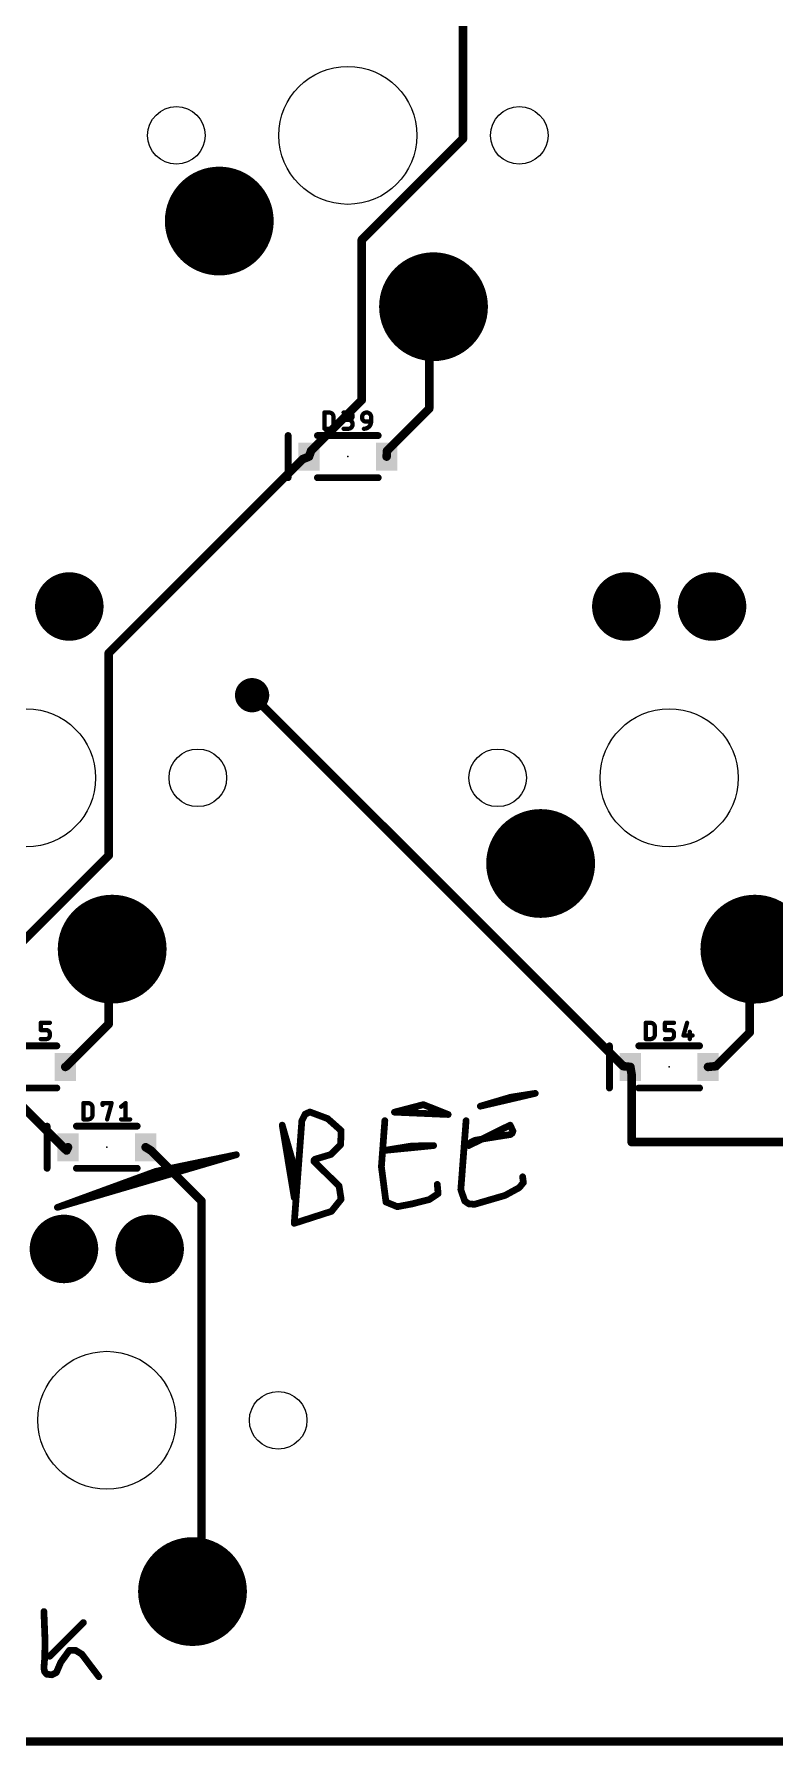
# Model space of a CAD drawing. Extents: x -10 to 314, y -10 to 86.
# Drawn here: x 214.5 to 236.5, y -9.7 to 41.1 of the extents above; entities that cross this region are included whole.
import ezdxf

# ---------------------------------------------------------------- set-up
doc = ezdxf.new("R2010")
doc.units = 0
for name, color, linetype in [('1', 12, 'CONTINUOUS'), ('17', 110, 'CONTINUOUS'), ('18', 110, 'CONTINUOUS'), ('20', 31, 'CONTINUOUS'), ('21', 253, 'CONTINUOUS'), ('23', 53, 'CONTINUOUS'), ('25', 253, 'CONTINUOUS'), ('37', 253, 'CONTINUOUS')]:
    doc.layers.add(name, color=color, linetype=linetype)

# ---------------------------------------------------------------- blocks, each defined once
blk = doc.blocks.new('RECT')
blk.add_solid([(-0.5, -0.5), (0.5, -0.5), (-0.5, 0.5), (0.5, 0.5)])
blk = doc.blocks.new('ROUNDP')
at = {"const_width": 0.5}
blk.add_lwpolyline([(0, -0.25, 1), (0, 0.25, 1), (0, -0.25)], format="xyb", dxfattribs=at)
blk = doc.blocks.new('ROUNDV')
at = {"const_width": 0.5}
blk.add_lwpolyline([(0, -0.25, 1), (0, 0.25, 1), (0, -0.25)], format="xyb", dxfattribs=at)

msp = doc.modelspace()

# ---------------------------------------------------------------- linework, layer by layer
at = {"layer": '1', "const_width": 0.254}
for points in [[(227.25, 47.5), (227.25, 38)], [(227.25, 38), (224.25, 35)], [(224.25, 35), (224.25, 30.25)], [(226.25, 33), (226.3775, 33.02)], [(226.25, 33), (226.25, 30)], [(224.25, 30.25), (222.75, 28.75)], [(226.25, 30), (225, 28.75)], [(216.75, 22.75), (222.5, 28.5)], [(222.5, 28.5), (222.6875, 28.575)], [(222.75, 28.75), (222.6875, 28.575)], [(225, 28.75), (224.9875, 28.575)], [(216.75, 16.75), (216.75, 22.75)], [(232, 10.5), (221, 21.5)], [(213.25, 13.25), (216.75, 16.75)], [(216.75, 13.75), (216.8525, 13.97)], [(216.75, 13.75), (216.75, 11.75)], [(235.75, 13.75), (235.9025, 13.97)], [(235.75, 13.75), (235.75, 11.5)], [(216.75, 11.75), (215.5, 10.5)], [(235.75, 11.5), (234.75, 10.5)], [(215.5, 8), (213.25, 10.25)], [(215.5, 10.5), (215.4625, 10.4775)], [(232, 10.5), (232.2125, 10.4775)], [(232.25, 10.25), (232.2125, 10.4775)], [(232.25, 10.25), (232.25, 8.25)], [(234.75, 10.5), (234.5125, 10.4775)], [(215.5, 8), (215.5438, 8.0962)], [(218, 8), (217.8438, 8.0962)], [(219.5, 6.5), (218, 8)], [(232.25, 8.25), (241.5, 8.25)], [(219.5, -4.75), (219.5, 6.5)], [(219.25, -5), (219.2338, -5.08)], [(219.25, -5), (219.5, -4.75)], [(309.5625, -9.525), (-4.7625, -9.525)]]:
    msp.add_lwpolyline(points, dxfattribs=at)
at = {"layer": '1', "const_width": 0.127}
for points in [[(227.2949, 37.9551, 1), (227.2051, 38.0449)], [(227.1865, 38, 1), (227.3135, 38)], [(224.3135, 35, 1), (224.1865, 35)], [(224.2051, 35.0449, 1), (224.2949, 34.9551)], [(226.3135, 33, 1), (226.1865, 33)], [(226.2402, 33.0627, 1), (226.2598, 32.9373)], [(226.3873, 32.9573, 1), (226.3677, 33.0827)], [(224.1865, 30.25, 1), (224.3135, 30.25)], [(224.2949, 30.2051, 1), (224.2051, 30.2949)], [(226.1865, 30, 1), (226.3135, 30)], [(226.2949, 29.9551, 1), (226.2051, 30.0449)], [(222.4764, 28.559, 1), (222.5236, 28.441)], [(222.5449, 28.4551, 1), (222.4551, 28.5449)], [(222.6277, 28.5964, 1), (222.7473, 28.5536)], [(222.7111, 28.516, 1), (222.6639, 28.634)], [(222.7051, 28.7949, 1), (222.7949, 28.7051)], [(222.8098, 28.7286, 1), (222.6902, 28.7714)], [(224.9242, 28.5795, 1), (225.0508, 28.5705)], [(224.9551, 28.7949, 1), (225.0449, 28.7051)], [(225.0633, 28.7455, 1), (224.9367, 28.7545)], [(216.8135, 22.75, 1), (216.6865, 22.75)], [(216.7051, 22.7949, 1), (216.7949, 22.7051)], [(221.0449, 21.5449, 1), (220.9551, 21.4551)], [(216.6865, 16.75, 1), (216.8135, 16.75)], [(216.7949, 16.7051, 1), (216.7051, 16.7949)], [(216.8135, 13.75, 1), (216.6865, 13.75)], [(216.6924, 13.7768, 1), (216.8076, 13.7232)], [(216.9101, 13.9432, 1), (216.7949, 13.9968)], [(235.8135, 13.75, 1), (235.6865, 13.75)], [(235.6978, 13.7862, 1), (235.8022, 13.7138)], [(235.9547, 13.9338, 1), (235.8503, 14.0062)], [(216.6865, 11.75, 1), (216.8135, 11.75)], [(216.7949, 11.7051, 1), (216.7051, 11.7949)], [(235.6865, 11.5, 1), (235.8135, 11.5)], [(235.7949, 11.4551, 1), (235.7051, 11.5449)], [(215.4298, 10.532, 1), (215.4952, 10.423)], [(215.4551, 10.5449, 1), (215.5449, 10.4551)], [(215.5327, 10.4455, 1), (215.4673, 10.5545)], [(232.0067, 10.5631, 1), (231.9933, 10.4369)], [(231.9551, 10.4551, 1), (232.0449, 10.5449)], [(232.2752, 10.4878, 1), (232.1498, 10.4672)], [(232.3135, 10.25, 1), (232.1865, 10.25)], [(232.1873, 10.2397, 1), (232.3127, 10.2603)], [(232.2058, 10.4144, 1), (232.2192, 10.5406)], [(234.5065, 10.5407, 1), (234.5185, 10.4143)], [(234.7051, 10.5449, 1), (234.7949, 10.4551)], [(234.756, 10.4368, 1), (234.744, 10.5632)], [(215.6016, 8.07, 1), (215.4859, 8.1225)], [(217.8771, 8.1503, 1), (217.8104, 8.0422)], [(218.0449, 8.0449, 1), (217.9551, 7.9551)], [(232.25, 8.3135, 1), (232.25, 8.1865)], [(232.1865, 8.25, 1), (232.3135, 8.25)], [(215.4422, 8.0263, 1), (215.5578, 7.9737)], [(215.4551, 7.9551, 1), (215.5449, 8.0449)], [(217.9667, 7.9459, 1), (218.0333, 8.0541)], [(219.5635, 6.5, 1), (219.4365, 6.5)], [(219.4551, 6.4551, 1), (219.5449, 6.5449)], [(219.1715, -5.0674, 1), (219.296, -5.0926)], [(219.2051, -4.9551, 1), (219.2949, -5.0449)], [(219.3122, -5.0126, 1), (219.1878, -4.9874)], [(219.4365, -4.75, 1), (219.5635, -4.75)], [(219.5449, -4.7949, 1), (219.4551, -4.7051)]]:
    msp.add_lwpolyline(points, format="xyb", dxfattribs=at)
at = {"layer": '20', "const_width": 0.1524}
msp.add_lwpolyline([(-4.7625, -9.525), (309.5625, -9.525)], dxfattribs=at)
at = {"layer": '20'}
for centre, radius in [((223.8375, 38.1), 2.0447), ((218.7575, 38.1), 0.8534), ((228.9175, 38.1), 0.8534), ((214.3125, 19.05), 2.0447), ((233.3625, 19.05), 2.0447), ((219.3925, 19.05), 0.8534), ((228.2825, 19.05), 0.8534), ((216.6938, 0), 2.0447), ((221.7738, 0), 0.8534)]:
    msp.add_circle(centre, radius, dxfattribs=at)
at = {"layer": '21', "const_width": 0.2032}
for points in [[(222.0675, 29.2), (222.0675, 27.95)], [(222.9375, 29.2), (224.7375, 29.2)], [(222.9375, 27.95), (224.7375, 27.95)], [(213.4125, 11.1025), (215.2125, 11.1025)], [(231.5925, 11.1025), (231.5925, 9.8525)], [(232.4625, 11.1025), (234.2625, 11.1025)], [(213.4125, 9.8525), (215.2125, 9.8525)], [(232.4625, 9.8525), (234.2625, 9.8525)], [(214.9238, 8.7213), (214.9238, 7.4713)], [(215.7938, 8.7213), (217.5938, 8.7213)], [(215.7938, 7.4713), (217.5938, 7.4713)]]:
    msp.add_lwpolyline(points, dxfattribs=at)
at = {"layer": '21', "const_width": 0.1016}
for points in [[(222.1183, 29.2, 1), (222.0167, 29.2)], [(222.9375, 29.2508, 1), (222.9375, 29.1492)], [(224.7375, 29.1492, 1), (224.7375, 29.2508)], [(222.0167, 27.95, 1), (222.1183, 27.95)], [(222.9375, 28.0008, 1), (222.9375, 27.8992)], [(224.7375, 27.8992, 1), (224.7375, 28.0008)], [(215.2125, 11.0517, 1), (215.2125, 11.1533)], [(231.6433, 11.1025, 1), (231.5417, 11.1025)], [(232.4625, 11.1533, 1), (232.4625, 11.0517)], [(234.2625, 11.0517, 1), (234.2625, 11.1533)], [(215.2125, 9.8017, 1), (215.2125, 9.9033)], [(231.5417, 9.8525, 1), (231.6433, 9.8525)], [(232.4625, 9.9033, 1), (232.4625, 9.8017)], [(234.2625, 9.8017, 1), (234.2625, 9.9033)], [(214.9746, 8.7213, 1), (214.873, 8.7213)], [(215.7938, 8.7721, 1), (215.7938, 8.6705)], [(217.5938, 8.6705, 1), (217.5938, 8.7721)], [(214.873, 7.4713, 1), (214.9746, 7.4713)], [(215.7938, 7.5221, 1), (215.7938, 7.4205)], [(217.5938, 7.4205, 1), (217.5938, 7.5221)]]:
    msp.add_lwpolyline(points, format="xyb", dxfattribs=at)
at = {"layer": '23'}
for p in [(223.8375, 28.575), (233.3625, 10.4775), (216.6938, 8.0962)]:
    msp.add_point(p, dxfattribs=at)
at = {"layer": '25', "const_width": 0.127}
for points in [[(223.1457, 29.4005), (223.1457, 29.8831)], [(223.1457, 29.8831), (223.2797, 29.8831)], [(223.7126, 29.8831), (223.8735, 29.8831)], [(223.2797, 29.4005), (223.1457, 29.4005)], [(223.4138, 29.749), (223.4138, 29.5346)], [(223.7126, 29.4005), (223.8466, 29.4005)], [(223.8735, 29.6686), (223.7662, 29.6686)], [(224.2612, 29.7222), (224.2612, 29.749)], [(224.5293, 29.615), (224.3685, 29.615)], [(224.5293, 29.749), (224.5293, 29.615)], [(214.7362, 11.5711), (214.7362, 11.7856)], [(214.7362, 11.7856), (215.0043, 11.7856)], [(232.6707, 11.303), (232.6707, 11.7856)], [(232.6707, 11.7856), (232.8047, 11.7856)], [(232.9388, 11.6515), (232.9388, 11.4371)], [(233.2376, 11.5711), (233.2376, 11.7856)], [(233.2376, 11.7856), (233.5057, 11.7856)], [(233.8935, 11.7856), (233.7862, 11.4102)], [(214.8971, 11.5711), (214.7362, 11.5711)], [(214.7362, 11.303), (214.8971, 11.303)], [(215.0043, 11.4102), (215.0043, 11.4639)], [(232.8047, 11.303), (232.6707, 11.303)], [(233.3985, 11.5711), (233.2376, 11.5711)], [(233.2376, 11.303), (233.3985, 11.303)], [(233.5057, 11.4102), (233.5057, 11.4639)], [(233.7862, 11.4102), (234.0543, 11.4102)], [(233.9739, 11.5175), (233.9739, 11.303)], [(216.0019, 8.9218), (216.0019, 9.4044)], [(216.0019, 9.4044), (216.136, 9.4044)], [(216.27, 9.2703), (216.27, 9.0558)], [(216.5688, 9.3507), (216.5688, 9.4044)], [(216.5688, 9.4044), (216.837, 9.4044)], [(216.837, 9.4044), (216.7029, 8.9218)], [(217.1175, 9.2971), (217.2515, 9.4044)], [(217.2515, 9.4044), (217.2515, 8.9218)], [(216.136, 8.9218), (216.0019, 8.9218)], [(217.1175, 8.9218), (217.3856, 8.9218)]]:
    msp.add_lwpolyline(points, dxfattribs=at)
at = {"layer": '25'}
for points, const_width in [([(223.1774, 29.8831, 1), (223.1139, 29.8831)], 0.0635), ([(223.1457, 29.9149, 1), (223.1457, 29.8514)], 0.0635), ([(223.4138, 29.749, 0.4142), (223.2797, 29.8831)], 0.127), ([(223.2797, 29.9149, 1), (223.2797, 29.8514)], 0.0635), ([(223.2797, 29.8514, 1), (223.2797, 29.9149)], 0.0635), ([(223.7126, 29.9149, 1), (223.7126, 29.8514)], 0.0635), ([(223.8735, 29.6686, 1), (223.8735, 29.8831)], 0.127), ([(223.8735, 29.9149, 1), (223.8735, 29.8514)], 0.0635), ([(223.8735, 29.8514, 1), (223.8735, 29.9149)], 0.0635), ([(224.5293, 29.749, 1), (224.2612, 29.749)], 0.127), ([(223.1457, 29.4322, 1), (223.1457, 29.3688)], 0.0635), ([(223.2797, 29.4005, 0.4142), (223.4138, 29.5346)], 0.127), ([(223.2797, 29.4322, 1), (223.2797, 29.3688)], 0.0635), ([(223.2797, 29.3688, 1), (223.2797, 29.4322)], 0.0635), ([(223.4455, 29.749, 1), (223.382, 29.749)], 0.0635), ([(223.382, 29.749, 1), (223.4455, 29.749)], 0.0635), ([(223.4455, 29.5346, 1), (223.382, 29.5346)], 0.0635), ([(223.382, 29.5346, 1), (223.4455, 29.5346)], 0.0635), ([(223.7126, 29.4322, 1), (223.7126, 29.3688)], 0.0635), ([(223.7662, 29.7004, 1), (223.7662, 29.6369)], 0.0635), ([(223.8466, 29.4005, 1), (223.8466, 29.6686)], 0.127), ([(223.8466, 29.7004, 1), (223.8466, 29.6369)], 0.0635), ([(223.8466, 29.4322, 1), (223.8466, 29.3688)], 0.0635), ([(223.8735, 29.7004, 1), (223.8735, 29.6369)], 0.0635), ([(223.8466, 29.3688, 1), (223.8466, 29.4322)], 0.0635), ([(223.8735, 29.6369, 1), (223.8735, 29.7004)], 0.0635), ([(224.2612, 29.7222, 0.4142), (224.3685, 29.615)], 0.127), ([(224.293, 29.749, 1), (224.2295, 29.749)], 0.0635), ([(224.293, 29.7222, 1), (224.2295, 29.7222)], 0.0635), ([(224.2295, 29.749, 1), (224.293, 29.749)], 0.0635), ([(224.2295, 29.7222, 1), (224.293, 29.7222)], 0.0635), ([(224.3148, 29.4005, 0.4142), (224.5293, 29.615)], 0.127), ([(224.3148, 29.4322, 1), (224.3148, 29.3688)], 0.0635), ([(224.3685, 29.6467, 1), (224.3685, 29.5832)], 0.0635), ([(224.3685, 29.5832, 1), (224.3685, 29.6467)], 0.0635), ([(224.5611, 29.749, 1), (224.4976, 29.749)], 0.0635), ([(224.4976, 29.749, 1), (224.5611, 29.749)], 0.0635), ([(224.5611, 29.615, 1), (224.4976, 29.615)], 0.0635), ([(224.4976, 29.615, 1), (224.5611, 29.615)], 0.0635), ([(224.5293, 29.5832, 1), (224.5293, 29.6467)], 0.0635), ([(223.1139, 29.4005, 1), (223.1774, 29.4005)], 0.0635), ([(214.7362, 11.8174, 1), (214.7362, 11.7538)], 0.0635), ([(214.768, 11.7856, 1), (214.7045, 11.7856)], 0.0635), ([(215.0043, 11.7538, 1), (215.0043, 11.8174)], 0.0635), ([(232.7024, 11.7856, 1), (232.6389, 11.7856)], 0.0635), ([(232.6707, 11.8174, 1), (232.6707, 11.7538)], 0.0635), ([(232.9388, 11.6515, 0.4142), (232.8047, 11.7856)], 0.127), ([(232.8047, 11.8174, 1), (232.8047, 11.7538)], 0.0635), ([(232.8047, 11.7538, 1), (232.8047, 11.8174)], 0.0635), ([(232.9705, 11.6515, 1), (232.907, 11.6515)], 0.0635), ([(232.907, 11.6515, 1), (232.9705, 11.6515)], 0.0635), ([(233.2376, 11.8174, 1), (233.2376, 11.7538)], 0.0635), ([(233.2693, 11.7856, 1), (233.2058, 11.7856)], 0.0635), ([(233.5057, 11.7538, 1), (233.5057, 11.8174)], 0.0635), ([(233.924, 11.7769, 1), (233.8629, 11.7943)], 0.0635), ([(214.7362, 11.6029, 1), (214.7362, 11.5394)], 0.0635), ([(214.7362, 11.3348, 1), (214.7362, 11.2713)], 0.0635), ([(214.7045, 11.5711, 1), (214.768, 11.5711)], 0.0635), ([(215.0043, 11.4639, 0.4142), (214.8971, 11.5711)], 0.127), ([(214.8971, 11.6029, 1), (214.8971, 11.5394)], 0.0635), ([(214.8971, 11.303, 0.4142), (215.0043, 11.4102)], 0.127), ([(214.8971, 11.3348, 1), (214.8971, 11.2713)], 0.0635), ([(214.8971, 11.5394, 1), (214.8971, 11.6029)], 0.0635), ([(214.8971, 11.2713, 1), (214.8971, 11.3348)], 0.0635), ([(215.0361, 11.4639, 1), (214.9726, 11.4639)], 0.0635), ([(214.9726, 11.4639, 1), (215.0361, 11.4639)], 0.0635), ([(215.0361, 11.4102, 1), (214.9726, 11.4102)], 0.0635), ([(214.9726, 11.4102, 1), (215.0361, 11.4102)], 0.0635), ([(232.6707, 11.3348, 1), (232.6707, 11.2713)], 0.0635), ([(232.6389, 11.303, 1), (232.7024, 11.303)], 0.0635), ([(232.8047, 11.303, 0.4142), (232.9388, 11.4371)], 0.127), ([(232.8047, 11.3347, 1), (232.8047, 11.2713)], 0.0635), ([(232.8047, 11.2713, 1), (232.8047, 11.3348)], 0.0635), ([(232.9705, 11.4371, 1), (232.907, 11.4371)], 0.0635), ([(232.907, 11.4371, 1), (232.9705, 11.4371)], 0.0635), ([(233.2376, 11.6029, 1), (233.2376, 11.5394)], 0.0635), ([(233.2058, 11.5711, 1), (233.2693, 11.5711)], 0.0635), ([(233.2376, 11.3348, 1), (233.2376, 11.2713)], 0.0635), ([(233.5057, 11.4639, 0.4142), (233.3985, 11.5711)], 0.127), ([(233.3985, 11.6029, 1), (233.3985, 11.5394)], 0.0635), ([(233.3985, 11.303, 0.4142), (233.5057, 11.4102)], 0.127), ([(233.3985, 11.3348, 1), (233.3985, 11.2713)], 0.0635), ([(233.3985, 11.5394, 1), (233.3985, 11.6029)], 0.0635), ([(233.3985, 11.2713, 1), (233.3985, 11.3348)], 0.0635), ([(233.5375, 11.4639, 1), (233.474, 11.4639)], 0.0635), ([(233.474, 11.4639, 1), (233.5375, 11.4639)], 0.0635), ([(233.5375, 11.4102, 1), (233.474, 11.4102)], 0.0635), ([(233.474, 11.4102, 1), (233.5375, 11.4102)], 0.0635), ([(233.7862, 11.442, 1), (233.7862, 11.3785)], 0.0635), ([(233.7557, 11.419, 1), (233.8168, 11.4015)], 0.0635), ([(234.0057, 11.5175, 1), (233.9422, 11.5175)], 0.0635), ([(233.9422, 11.303, 1), (234.0057, 11.303)], 0.0635), ([(234.0543, 11.3785, 1), (234.0543, 11.442)], 0.0635), ([(216.0019, 9.4361, 1), (216.0019, 9.3726)], 0.0635), ([(216.0337, 9.4044, 1), (215.9702, 9.4044)], 0.0635), ([(216.27, 9.2703, 0.4142), (216.136, 9.4044)], 0.127), ([(216.136, 9.4361, 1), (216.136, 9.3726)], 0.0635), ([(216.136, 9.3726, 1), (216.136, 9.4361)], 0.0635), ([(216.3018, 9.2703, 1), (216.2383, 9.2703)], 0.0635), ([(216.2383, 9.2703, 1), (216.3018, 9.2703)], 0.0635), ([(216.5688, 9.4361, 1), (216.5688, 9.3726)], 0.0635), ([(216.6006, 9.4044, 1), (216.5371, 9.4044)], 0.0635), ([(216.5371, 9.3507, 1), (216.6006, 9.3507)], 0.0635), ([(216.8675, 9.3959, 1), (216.8064, 9.4128)], 0.0635), ([(216.837, 9.3726, 1), (216.837, 9.4361)], 0.0635), ([(217.0976, 9.3219, 1), (217.1373, 9.2723)], 0.0635), ([(217.2833, 9.4044, 1), (217.2198, 9.4044)], 0.0635), ([(217.2714, 9.3796, 1), (217.2317, 9.4291)], 0.0635), ([(216.0019, 8.9535, 1), (216.0019, 8.89)], 0.0635), ([(215.9702, 8.9218, 1), (216.0337, 8.9218)], 0.0635), ([(216.136, 8.9218, 0.4142), (216.27, 9.0558)], 0.127), ([(216.136, 8.9535, 1), (216.136, 8.89)], 0.0635), ([(216.136, 8.89, 1), (216.136, 8.9535)], 0.0635), ([(216.3018, 9.0558, 1), (216.2383, 9.0558)], 0.0635), ([(216.2383, 9.0558, 1), (216.3018, 9.0558)], 0.0635), ([(216.6723, 8.9302, 1), (216.7335, 8.9133)], 0.0635), ([(217.1175, 8.9535, 1), (217.1175, 8.89)], 0.0635), ([(217.2198, 8.9218, 1), (217.2833, 8.9218)], 0.0635), ([(217.3856, 8.89, 1), (217.3856, 8.9535)], 0.0635)]:
    msp.add_lwpolyline(points, format="xyb", dxfattribs=dict(at, const_width=const_width))
at = {"layer": '37', "const_width": 0.2}
for points in [[(229.3926, 9.6937), (227.7643, 9.3128)], [(227.7643, 9.3128), (228.6636, 9.5791)], [(228.6636, 9.5791), (229.3926, 9.6937)], [(222.5736, 9.0761), (222.4752, 8.8831)], [(222.7115, 9.142), (222.5736, 9.0761)], [(223.2393, 8.944), (222.7115, 9.142)], [(225.2196, 9.1363), (226.0763, 9.3596)], [(226.8124, 9.0668), (225.2196, 9.1363)], [(226.0763, 9.3596), (226.8124, 9.0668)], [(221.893, 8.7506), (222.2298, 7.5731)], [(222.2494, 6.602), (221.893, 8.7506)], [(222.4752, 8.8831), (222.2494, 5.8399)], [(223.6388, 8.5906), (223.2393, 8.944)], [(223.6247, 8.1727), (223.6388, 8.5906)], [(224.9345, 8.8831), (224.8327, 7.5186)], [(227.3422, 8.8831), (227.1875, 6.8393)], [(228.6476, 8.7506), (227.4227, 8.1462)], [(228.7308, 8.579), (228.6476, 8.7506)], [(228.7133, 8.5195), (228.7308, 8.579)], [(223.3324, 7.88), (223.6247, 8.1727)], [(226.3803, 8.1462), (224.9113, 8)], [(224.9113, 8), (225.7282, 8.1322)], [(225.7282, 8.1322), (226.3803, 8.1462)], [(227.4227, 8.1462), (227.4857, 8.24)], [(227.4857, 8.24), (227.61, 8.302)], [(227.61, 8.302), (227.9727, 8.3643)], [(227.9727, 8.3643), (228.6634, 8.4743)], [(228.6634, 8.4743), (228.7133, 8.5195)], [(220.5335, 7.8743), (215.2298, 6.3131)], [(218.1494, 7.3814), (220.5335, 7.8743)], [(222.2298, 7.5731), (222.2494, 6.602)], [(222.8338, 7.6747), (222.8363, 7.7111)], [(223.5774, 6.9483), (222.8338, 7.6747)], [(222.8363, 7.7111), (222.8645, 7.7405)], [(222.8645, 7.7405), (223.3324, 7.88)], [(224.8327, 7.5186), (224.9682, 6.4718)], [(215.2298, 6.3131), (218.1494, 7.3814)], [(228.917, 6.8964), (229.0409, 7.0469)], [(229.0409, 7.0469), (229.0191, 7.2192)], [(223.3524, 6.1952), (223.6391, 6.5537)], [(223.6391, 6.5537), (223.5774, 6.9483)], [(225.7317, 6.4139), (226.2519, 6.5442)], [(226.2519, 6.5442), (226.514, 6.7219)], [(226.514, 6.7219), (226.4887, 6.995)], [(227.1875, 6.8393), (227.3012, 6.5027)], [(227.3012, 6.5027), (227.4269, 6.4152)], [(227.5966, 6.4044), (228.4966, 6.667)], [(228.4966, 6.667), (228.917, 6.8964)], [(222.2494, 5.8399), (223.3524, 6.1952)], [(224.9682, 6.4718), (225.305, 6.3331)], [(225.305, 6.3331), (225.7317, 6.4139)], [(227.4269, 6.4152), (227.5966, 6.4044)], [(214.8296, -5.6717), (214.8641, -6.5767)], [(218.574, -5.624), (218.7098, -5.5307)], [(215, -7), (216, -6)], [(214.8641, -6.5767), (214.8515, -7.0666)], [(214.8515, -7.0666), (214.8288, -7.3425)], [(215.1994, -7.4792), (215.3265, -7.1805)], [(215.3265, -7.1805), (215.5816, -6.8248)], [(215.5816, -6.8248), (215.7655, -6.8204)], [(215.7655, -6.8204), (215.9523, -6.9361)], [(215.9523, -6.9361), (216.4578, -7.605)], [(214.8288, -7.3425), (214.8489, -7.4553)], [(214.8489, -7.4553), (214.9131, -7.5297)], [(214.9131, -7.5297), (215.0681, -7.5483)], [(215.0681, -7.5483), (215.1994, -7.4792)]]:
    msp.add_lwpolyline(points, dxfattribs=at)
at = {"layer": '37', "const_width": 0.1}
for points in [[(228.6558, 9.6285, 1), (228.6714, 9.5297)], [(228.6778, 9.5311, 1), (228.6494, 9.627)], [(229.404, 9.645, 1), (229.3812, 9.7424)], [(229.4003, 9.6443, 1), (229.3848, 9.7431)], [(222.552, 9.1212, 1), (222.5951, 9.031)], [(222.6181, 9.0534, 1), (222.529, 9.0988)], [(222.729, 9.1888, 1), (222.6939, 9.0952)], [(222.733, 9.0969, 1), (222.6899, 9.1871)], [(225.2218, 9.1862, 1), (225.2175, 9.0863)], [(225.207, 9.1846, 1), (225.2323, 9.0879)], [(226.0948, 9.406, 1), (226.0578, 9.3131)], [(226.0889, 9.3112, 1), (226.0637, 9.408)], [(226.7939, 9.0203, 1), (226.8309, 9.1132)], [(226.8102, 9.0168, 1), (226.8146, 9.1167)], [(227.7529, 9.3615, 1), (227.7756, 9.2641)], [(227.7501, 9.3607, 1), (227.7785, 9.2648)], [(221.9411, 8.7643, 1), (221.8449, 8.7368)], [(221.9423, 8.7588, 1), (221.8437, 8.7424)], [(222.4306, 8.9058, 1), (222.5197, 8.8604)], [(222.525, 8.8794, 1), (222.4253, 8.8868)], [(223.2724, 8.9815, 1), (223.2062, 8.9065)], [(223.2218, 8.8972, 1), (223.2569, 8.9908)], [(223.6888, 8.5889, 1), (223.5889, 8.5923)], [(223.6057, 8.5532, 1), (223.672, 8.6281)], [(224.9844, 8.8794, 1), (224.8846, 8.8868)], [(227.3921, 8.8793, 1), (227.2924, 8.8869)], [(228.6926, 8.7724, 1), (228.6026, 8.7287)], [(228.6697, 8.7057, 1), (228.6254, 8.7954)], [(228.7788, 8.5649, 1), (228.6828, 8.5931)], [(228.6858, 8.5572, 1), (228.7758, 8.6008)], [(223.5748, 8.1744, 1), (223.6747, 8.171)], [(223.6601, 8.1374, 1), (223.5894, 8.2081)], [(225.7272, 8.1821, 1), (225.7293, 8.0822)], [(225.7362, 8.0828, 1), (225.7202, 8.1815)], [(226.3853, 8.0964, 1), (226.3754, 8.1959)], [(226.3814, 8.0962, 1), (226.3792, 8.1962)], [(227.4006, 8.191, 1), (227.4448, 8.1013)], [(227.3812, 8.174, 1), (227.4642, 8.1183)], [(227.4633, 8.2847, 1), (227.508, 8.1952)], [(227.5272, 8.2121, 1), (227.4441, 8.2678)], [(227.6015, 8.3513, 1), (227.6184, 8.2528)], [(227.6323, 8.2573, 1), (227.5876, 8.3468)], [(227.9649, 8.4137, 1), (227.9806, 8.3149)], [(227.9812, 8.315, 1), (227.9643, 8.4136)], [(228.6298, 8.5114, 1), (228.6969, 8.4372)], [(228.6712, 8.4249, 1), (228.6555, 8.5237)], [(228.6653, 8.5336, 1), (228.7613, 8.5054)], [(228.7469, 8.4824, 1), (228.6798, 8.5566)], [(220.5476, 7.8263, 1), (220.5194, 7.9222)], [(220.5436, 7.8253, 1), (220.5234, 7.9232)], [(222.2797, 7.5741, 1), (222.1798, 7.5721)], [(222.1817, 7.5593, 1), (222.2778, 7.5868)], [(222.8688, 7.7105, 1), (222.7989, 7.6389)], [(222.784, 7.6781, 1), (222.8837, 7.6714)], [(222.8002, 7.7457, 1), (222.8724, 7.6765)], [(222.8862, 7.7078, 1), (222.7864, 7.7145)], [(222.8502, 7.7884, 1), (222.8788, 7.6926)], [(222.9006, 7.7059, 1), (222.8284, 7.7751)], [(223.297, 7.9154, 1), (223.3677, 7.8447)], [(223.3466, 7.8321, 1), (223.3181, 7.9279)], [(224.8823, 7.5251, 1), (224.7831, 7.5122)], [(224.9064, 8.0498, 1), (224.9163, 7.9502)], [(224.9033, 8.0494, 1), (224.9193, 7.9506)], [(218.1393, 7.4304, 1), (218.1595, 7.3325)], [(218.1666, 7.3345, 1), (218.1322, 7.4284)], [(224.7828, 7.5224, 1), (224.8826, 7.5149)], [(229.0687, 7.2255, 1), (228.9694, 7.2129)], [(229.0795, 7.0151, 1), (229.0023, 7.0786)], [(222.1994, 6.601, 1), (222.2994, 6.603)], [(222.2001, 6.5938, 1), (222.2988, 6.6102)], [(223.6268, 6.956, 1), (223.528, 6.9406)], [(223.5424, 6.9125, 1), (223.6123, 6.9841)], [(223.5897, 6.546, 1), (223.6885, 6.5615)], [(223.6782, 6.5225, 1), (223.6001, 6.585)], [(226.2238, 6.5856, 1), (226.2799, 6.5028)], [(226.264, 6.4957, 1), (226.2397, 6.5927)], [(226.5385, 6.9996, 1), (226.4389, 6.9904)], [(226.4642, 6.7173, 1), (226.5638, 6.7265)], [(226.5421, 6.6805, 1), (226.486, 6.7633)], [(227.2348, 6.8553, 1), (227.1401, 6.8233)], [(227.1376, 6.8431, 1), (227.2373, 6.8355)], [(227.3298, 6.5438, 1), (227.2726, 6.4617)], [(228.4726, 6.7109, 1), (228.5205, 6.6231)], [(228.5106, 6.619, 1), (228.4825, 6.715)], [(228.8784, 6.9282, 1), (228.9555, 6.8646)], [(228.9409, 6.8525, 1), (228.893, 6.9403)], [(228.9913, 7.0406, 1), (229.0905, 7.0531)], [(215.2157, 6.361, 1), (215.2439, 6.2651)], [(215.2126, 6.36, 1), (215.247, 6.2661)], [(223.3133, 6.2265, 1), (223.3914, 6.164)], [(223.3677, 6.1476, 1), (223.337, 6.2428)], [(224.9873, 6.518, 1), (224.9492, 6.4256)], [(224.9186, 6.4654, 1), (225.0178, 6.4782)], [(225.2957, 6.3822, 1), (225.3143, 6.2839)], [(225.286, 6.2868, 1), (225.324, 6.3793)], [(225.7196, 6.4624, 1), (225.7439, 6.3653)], [(225.741, 6.3647, 1), (225.7224, 6.463)], [(227.2538, 6.4867, 1), (227.3486, 6.5187)], [(227.43, 6.4651, 1), (227.4237, 6.3653)], [(227.3983, 6.3741, 1), (227.4554, 6.4562)], [(227.5826, 6.4524, 1), (227.6106, 6.3564)], [(227.5934, 6.3545, 1), (227.5997, 6.4543)], [(222.2341, 5.8874, 1), (222.2648, 5.7923)], [(222.1996, 5.8435, 1), (222.2993, 5.8362)], [(214.8796, -5.6698, 1), (214.7797, -5.6736)], [(218.5457, -5.5827, 1), (218.6023, -5.6652)], [(218.7381, -5.5719, 1), (218.6815, -5.4895)], [(216.0354, -6.0354, 1), (215.9646, -5.9646)], [(214.9141, -6.578, 1), (214.8141, -6.5754)], [(214.8141, -6.5786, 1), (214.9141, -6.5748)], [(214.8015, -7.0653, 1), (214.9015, -7.0679)], [(214.9013, -7.0707, 1), (214.8017, -7.0625)], [(214.9646, -6.9646, 1), (215.0354, -7.0354)], [(215.2859, -7.1514, 1), (215.3671, -7.2097)], [(215.3725, -7.2001, 1), (215.2805, -7.161)], [(215.5804, -6.7748, 1), (215.5828, -6.8748)], [(215.6222, -6.8539, 1), (215.5409, -6.7956)], [(215.7918, -6.7778, 1), (215.7392, -6.8629)], [(215.7667, -6.8703, 1), (215.7643, -6.7704)], [(215.9922, -6.9059, 1), (215.9124, -6.9662)], [(215.9259, -6.9786, 1), (215.9786, -6.8936)], [(214.878, -7.3337, 1), (214.7796, -7.3512)], [(214.779, -7.3383, 1), (214.8786, -7.3466)], [(214.8867, -7.4226, 1), (214.811, -7.488)], [(214.7996, -7.4641, 1), (214.8981, -7.4466)], [(214.919, -7.48, 1), (214.9071, -7.5793)], [(214.8752, -7.5623, 1), (214.9509, -7.497)], [(215.0449, -7.504, 1), (215.0914, -7.5925)], [(215.0622, -7.5979, 1), (215.0741, -7.4986)], [(215.1534, -7.4597, 1), (215.2454, -7.4988)], [(215.2227, -7.5235, 1), (215.1762, -7.435)], [(216.418, -7.6352, 1), (216.4977, -7.5749)]]:
    msp.add_lwpolyline(points, format="xyb", dxfattribs=at)

# ---------------------------------------------------------------- block references
at = {"layer": '1', "xscale": 0.63, "yscale": 0.83}
for p in [(222.6875, 28.575), (224.9875, 28.575), (215.4625, 10.4775), (232.2125, 10.4775), (234.5125, 10.4775), (215.5438, 8.0962), (217.8438, 8.0962)]:
    msp.add_blockref('RECT', p, dxfattribs=at)
at = {"layer": '17'}
for p, xscale, yscale in [((220.0275, 35.56), 3.2258, 3.2258), ((226.3775, 33.02), 3.2258, 3.2258), ((215.5825, 24.13), 2.032, 2.032), ((232.0925, 24.13), 2.032, 2.032), ((234.6325, 24.13), 2.032, 2.032), ((229.5525, 16.51), 3.2258, 3.2258), ((216.8525, 13.97), 3.2258, 3.2258), ((235.9025, 13.97), 3.2258, 3.2258), ((215.4238, 5.08), 2.032, 2.032), ((217.9638, 5.08), 2.032, 2.032), ((219.2338, -5.08), 3.2258, 3.2258)]:
    msp.add_blockref('ROUNDP', p, dxfattribs=dict(at, xscale=xscale, yscale=yscale))
at = {"layer": '18', "xscale": 1.016, "yscale": 1.016}
msp.add_blockref('ROUNDV', (221, 21.5), dxfattribs=at)
msp.add_blockref('ROUNDV', (221, 21.5), dxfattribs=at)

doc.saveas('drawing.dxf')
